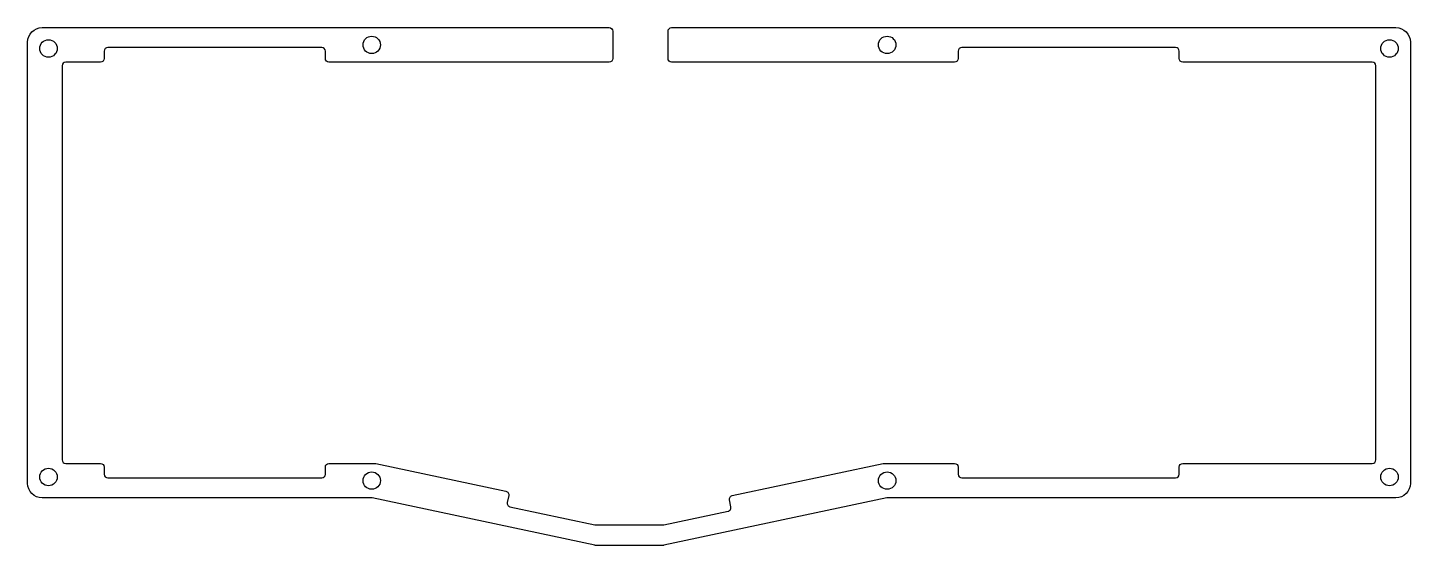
# Model space of a CAD drawing. Header units: millimetres. Extents: x 521 to 903, y 15 to 158.
import ezdxf

# ---------------------------------------------------------------- set-up
doc = ezdxf.new("R2010")
doc.units = ezdxf.units.MM
doc.layers.get('0').update_dxf_attribs({"linetype": 'CONTINUOUS'})

msp = doc.modelspace()

# ---------------------------------------------------------------- linework, layer by layer
msp.add_lwpolyline([(604.35, 37.46), (617.03, 37.46, -0.052408), (617.24, 37.44), (653.16, 29.81, -0.414214), (653.93, 28.62), (653.51, 26.66, 0.414214), (654.28, 25.48), (677.72, 20.5, 0.052408), (677.92, 20.47), (696.53, 20.47, 0.052408), (696.74, 20.5), (714.47, 24.27, 0.414214), (715.24, 25.45), (714.83, 27.41, -0.414214), (715.6, 28.59), (757.22, 37.44, -0.052408), (757.43, 37.46), (776.9, 37.46, -0.414214), (777.9, 36.46), (777.9, 34.46, 0.414214), (778.9, 33.46), (837.9, 33.46, 0.414214), (838.9, 34.46), (838.9, 36.46, -0.414214), (839.9, 37.46), (892.15, 37.46, 0.414214), (893.15, 38.46), (893.15, 147.19, 0.414214), (892.15, 148.19), (839.9, 148.19, -0.414214), (838.9, 149.19), (838.9, 151.19, 0.414214), (837.9, 152.19), (778.9, 152.19, 0.414214), (777.9, 151.19), (777.9, 149.19, -0.414214), (776.9, 148.19), (698.87, 148.19, -0.414214), (697.87, 149.19), (697.87, 156.69, -0.414214), (698.87, 157.69), (898.65, 157.69, -0.414214), (902.65, 153.69), (902.65, 31.96, -0.414214), (898.65, 27.96), (758.42, 27.96, 0.052408), (758.22, 27.94), (696.74, 14.87, -0.052408), (696.53, 14.85), (677.92, 14.85, -0.052408), (677.72, 14.87), (616.24, 27.94, 0.052408), (616.03, 27.96), (525.22, 27.96, -0.414214), (521.22, 31.96), (521.22, 153.69, -0.414214), (525.22, 157.69), (681.63, 157.69, -0.414214), (682.63, 156.69), (682.63, 149.19, -0.414214), (681.63, 148.19), (604.35, 148.19, -0.414214), (603.35, 149.19), (603.35, 151.19, 0.414214), (602.35, 152.19), (543.35, 152.19, 0.414214), (542.35, 151.19), (542.35, 149.19, -0.414214), (541.35, 148.19), (531.72, 148.19, 0.414214), (530.72, 147.19), (530.72, 38.46, 0.414214), (531.72, 37.46), (541.35, 37.46, -0.414214), (542.35, 36.46), (542.35, 34.46, 0.414214), (543.35, 33.46), (602.35, 33.46, 0.414214), (603.35, 34.46), (603.35, 36.46, -0.414214)], format="xyb", close=True)
for centre in [(526.97, 151.94), (616.14, 152.94), (758.32, 152.94), (896.9, 151.94), (526.97, 33.71), (616.14, 32.71), (758.32, 32.71), (896.9, 33.71)]:
    msp.add_circle(centre, 2.4)

doc.saveas('drawing.dxf')
